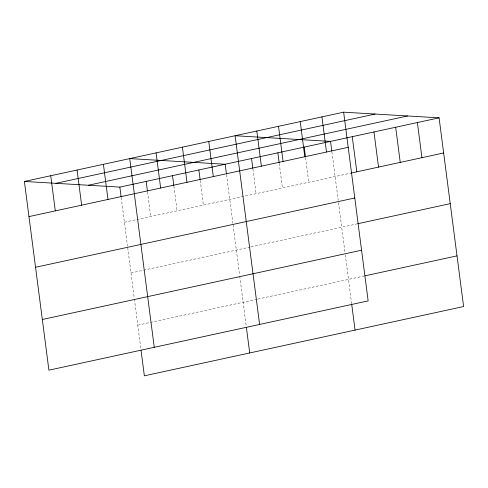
<?xml version="1.0" encoding="UTF-8"?>
<svg xmlns="http://www.w3.org/2000/svg" width="488" height="488" viewBox="0 0 488 488"><rect width="100%" height="100%" fill="white"/><g stroke="black" fill="none" stroke-linecap="round" stroke-linejoin="round"><path stroke-width="0.37" stroke-dasharray="2.44 1.83" d="M124.416 222.247L351.031 173.069M130.998 272.926L250.246 247.05M250.978 246.885L356.893 223.907M137.775 325.142L257.03 299.26M257.755 299.101L364.396 275.964M331.907 151.853L338.208 200.373M338.501 202.605L344.985 252.564M345.278 254.803L351.671 304.012M305.573 157.569L308.776 182.237M279.234 163.285L282.436 187.953M252.894 169.001L256.102 193.669M226.56 174.716L232.861 223.236M233.057 224.724L239.639 275.427M239.736 276.171L246.226 326.124M200.22 180.426L203.423 205.1M173.887 186.141L177.089 210.816M147.547 191.857L150.749 216.532M121.207 197.573L127.508 246.092M127.703 247.587L134.292 298.284M134.389 299.034L140.873 348.987"/><path stroke-width="0.73" d="M343.644 112.179L368.153 300.889L48.91 370.166L24.4 181.457L343.644 112.179L439.09 117.834L463.6 306.543L144.357 375.821L141.069 350.482M55.9 183.323L375.138 114.046M88.352 185.245L407.59 115.967M24.4 181.457L119.847 187.111L439.09 117.834M28.963 216.599L348.206 147.321M351.031 173.069L443.653 152.97M35.545 267.278L354.788 198M357.613 223.748L450.235 203.649M42.328 319.488L361.565 250.216M365.122 275.805L457.018 255.864M417.38 122.543L421.943 157.679M395.676 127.252L400.239 162.388M373.967 131.961L378.529 167.103M352.257 136.677L356.82 171.813M331.81 151.103L330.547 141.386L235.1 135.737L259.61 324.447M351.769 304.756L355.057 330.095M321.934 116.894L326.496 152.03M304.213 147.101L305.476 156.819M300.224 121.603L304.786 156.739M278.514 126.313L283.077 161.455M277.873 152.817L279.136 162.534M256.81 131.028L261.373 166.164M251.54 158.533L252.796 168.25M226.463 173.966L225.2 164.249L129.747 158.6L154.257 347.31M246.416 327.619L249.71 352.958M208.76 141.453L213.323 176.589M198.86 169.964L200.123 179.682M182.427 147.169L186.989 182.305M172.526 175.68L173.789 185.397M156.087 152.884L160.65 188.02M146.186 181.396L147.449 191.113M119.847 187.111L121.109 196.829M103.413 164.316L107.976 199.452M77.073 170.031L81.636 205.167M50.74 175.741L55.303 210.883"/></g></svg>
